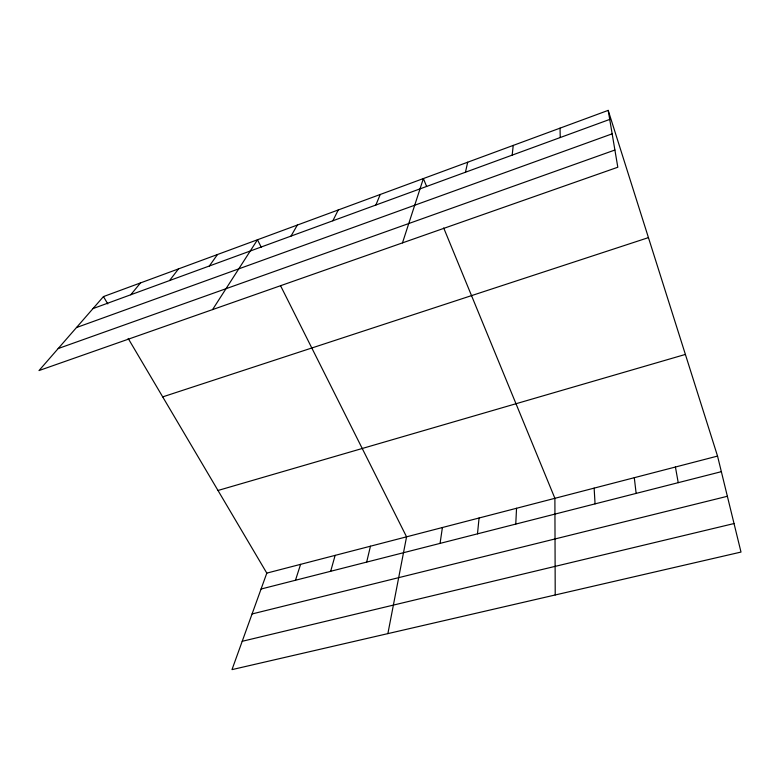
<?xml version="1.0" encoding="UTF-8"?>
<svg xmlns="http://www.w3.org/2000/svg" width="780" height="780" viewBox="0 0 780 780"><rect width="100%" height="100%" fill="white"/><g stroke="black" fill="none" stroke-linecap="round" stroke-linejoin="round"><path stroke-width="1.17" d="M515.765 524.092L516.545 508.267M477.487 533.851L479.066 517.998M512.177 155.132L513.23 145.421M440.066 543.387L442.406 527.514M387.875 633.614L406.565 536.825L280.498 285.597M465.455 172.234L467.688 162.22M366.668 562.097L370.451 546.205M330.671 571.282L335.137 555.37M295.474 580.252L300.593 564.34M402.48 242.873L423.374 178.561L426.611 186.43M128.183 338.452L266.809 573.115L231.992 669.62L741 552.065L717.542 456.085L608.195 110.38L103.457 296.585L39 370.568L617.809 167.232L608.195 110.38M375.843 205.043L380.25 194.474M332.855 220.779L338.257 209.966M290.998 236.106L297.346 225.059M212.57 309.592L257.488 239.762L261.241 247.231M209.362 265.99L217.474 254.524M169.553 280.566L178.493 268.905M130.777 294.762L140.498 282.916M92.995 308.587L609.726 119.418M76.479 327.551L612.163 133.828M58.168 348.562L614.903 150.023M162.708 396.883L648.443 237.617M217.99 490.474L685.386 354.432M266.809 573.115L717.542 456.085M261.066 589.027L721.344 471.676M252.067 613.957L727.36 496.285M242.209 641.297L734.029 523.546M103.457 296.585L107.786 303.917M443.693 227.955L554.892 498.313L555.214 594.965M675.422 467.015L678.23 482.664M634.296 477.691L636.139 493.399M594.136 488.124L595.062 503.87M560.04 128.144L560.245 137.534"/></g></svg>
